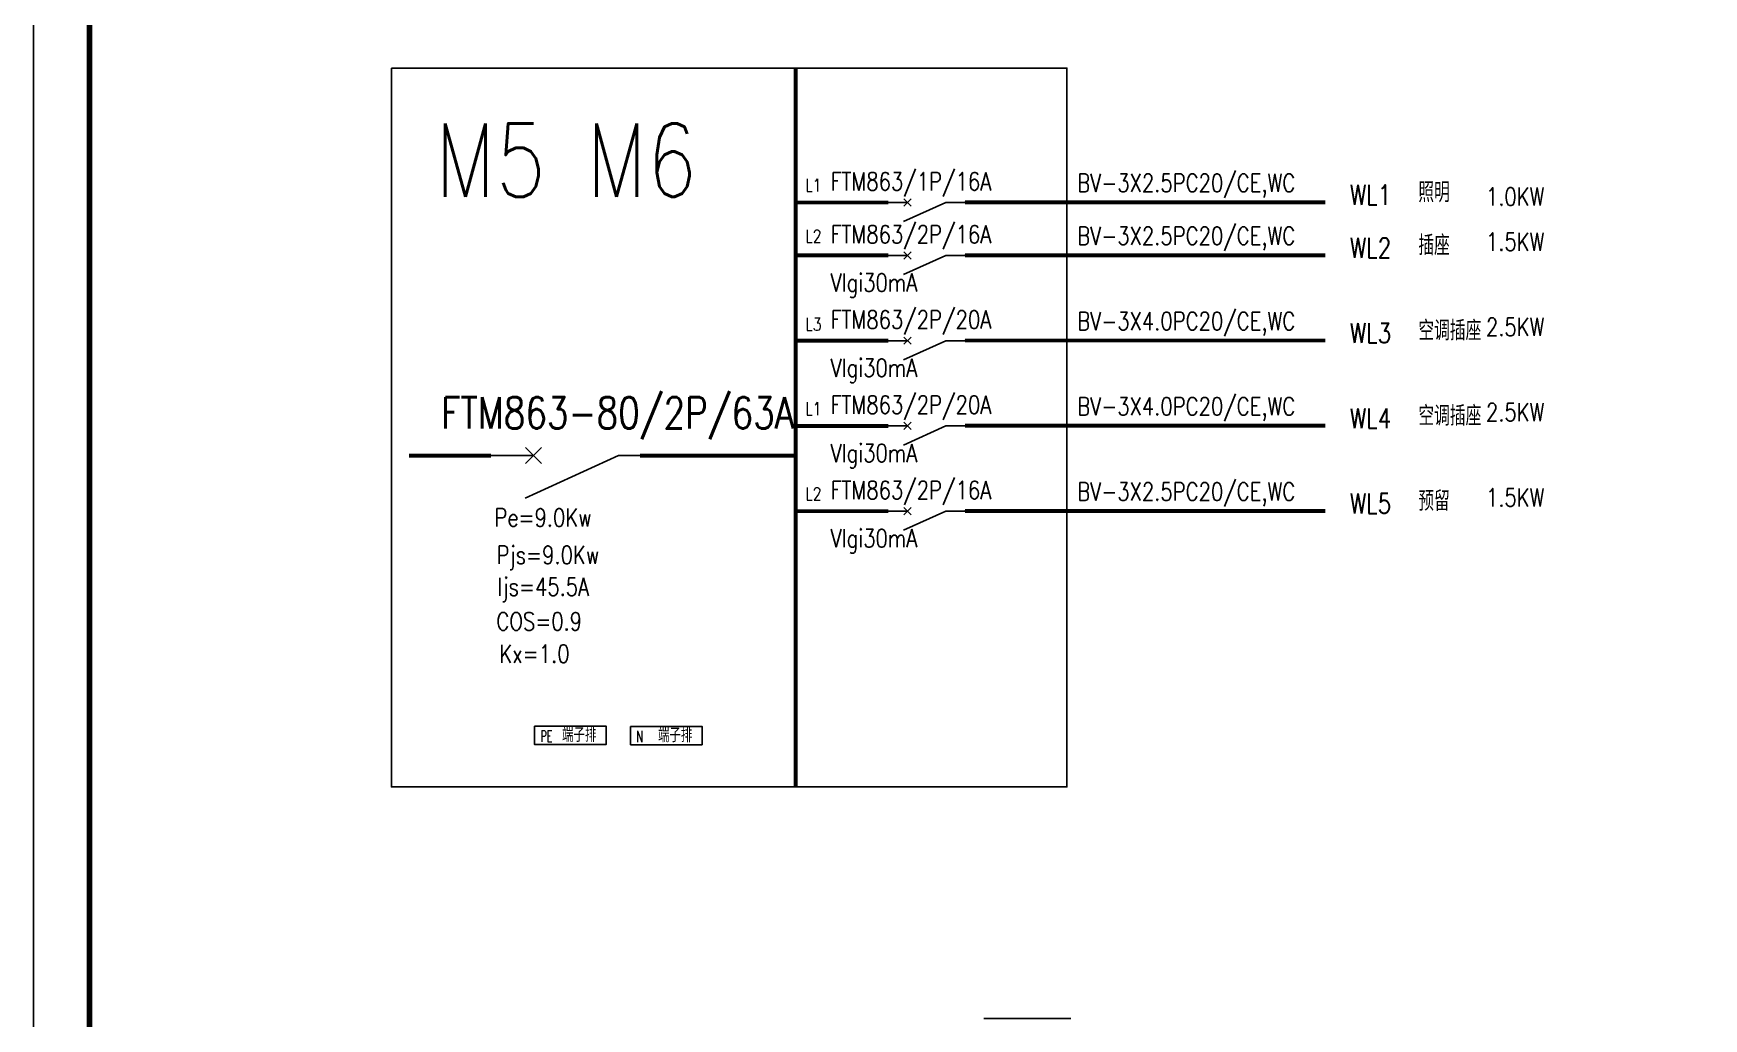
# Model space of a CAD drawing. Extents: x -496980 to 486425, y -292187 to -29437.
# Drawn here: x -302656 to -228406, y -227409 to -183612 of the extents above; entities that cross this region are included whole.
import ezdxf

# ---------------------------------------------------------------- set-up
doc = ezdxf.new("R2010")
doc.units = 0
doc.header["$LTSCALE"] = 1000
doc.header["$MEASUREMENT"] = 0
for name, color, linetype in [('PUB_DIM', 3, 'Continuous'), ('PUB_TITLE', 4, 'Continuous'), ('TEL_TEXT', 7, 'Continuous'), ('WIRE-照明', 4, 'Continuous')]:
    doc.layers.add(name, color=color, linetype=linetype)
doc.styles.add('_HZTXT', font='txt.shx', dxfattribs={"width": 0.8, "bigfont": 'hztxt.shx'})
doc.styles.add('_SIMPLEX', font='SIMPLEX.shx', dxfattribs={"width": 0.8})
doc.styles.add('_TXT', font='SIMPLEX.shx', dxfattribs={"width": 0.6})
doc.styles.add('HZ', font='rs.shx', dxfattribs={"width": 0.8, "bigfont": 'hztxt.shx'})
doc.styles.add('HZ_TXT', font='TXT.shx', dxfattribs={"bigfont": 'hztxt.shx'})
doc.styles.add('hztxt', font='SIMPLEX', dxfattribs={"width": 0.8, "height": 3.5, "bigfont": 'HZTXT'})
doc.styles.get("Standard").update_dxf_attribs({"font": 'gbenor.shx', "bigfont": 'gbcbig.shx'})

# ---------------------------------------------------------------- blocks, each defined once
blk = doc.blocks.new('_SWITCH')
for p, q in [((-0.25, -0.2), (0, -0.75)), ((-0.047, -0.297), (0.047, -0.203)), ((-0.047, -0.203), (0.047, -0.297))]:
    blk.add_line(p, q)
for points in [[(0, 0), (0, -0.25)], [(0, -0.75), (0, -1)]]:
    blk.add_lwpolyline(points)
at = {"width": 0.8, "flags": 9}
blk.add_attdef('S', (0.25, -0.5), '', height=0.2, dxfattribs=at)
blk = doc.blocks.new('M_M7')
for p, q in [((-0.25, -0.2), (0, -0.75)), ((-0.0471, -0.2971), (0.0471, -0.2029)), ((-0.0471, -0.2029), (0.0471, -0.2971))]:
    blk.add_line(p, q)
for points in [[(0, 0), (0, -0.25)], [(0, -0.75), (0, -1)]]:
    blk.add_lwpolyline(points)
at = {"width": 0.8, "flags": 9}
blk.add_attdef('S', (0.25, -0.5), '', height=0.2, dxfattribs=at)

msp = doc.modelspace()

# ---------------------------------------------------------------- linework, layer by layer
msp.add_lwpolyline([(-286737.5, -185151.9), (-256713.2, -185151.9), (-256713.2, -217109.4), (-286737.5, -217109.4)], close=True)
at = {"layer": 'PUB_DIM'}
for points in [[(-280373.8, -214408.7), (-277194.7, -214408.7), (-277194.7, -215224.3), (-280373.8, -215224.3)], [(-276109.5, -214421.4), (-272930.4, -214421.4), (-272930.4, -215237), (-276109.5, -215237)]]:
    msp.add_lwpolyline(points, close=True, dxfattribs=at)
at = {"layer": 'PUB_TITLE'}
msp.add_lwpolyline([(-302656, -29436.9), (-302656, -292186.9), (-154156, -292186.9), (-154156, -29436.9)], close=True, dxfattribs=at)
at = {"layer": 'PUB_TITLE', "const_width": 250}
msp.add_lwpolyline([(-300156, -35686.9), (-300156, -289686.9), (-156656, -289686.9), (-156656, -35686.9)], close=True, dxfattribs=at)
at = {"layer": 'WIRE-照明', "color": 3, "linetype": 'Continuous'}
for p, q in [((-268762.2, -191129.3), (-264648.3, -191129.3)), ((-261246.3, -191120.8), (-245225.3, -191120.8)), ((-268762.2, -193483.3), (-264648.3, -193483.3)), ((-261246.3, -193474.8), (-245225.3, -193474.8)), ((-268762.2, -197272.4), (-264648.3, -197272.4)), ((-261246.3, -197263.9), (-245225.3, -197263.9)), ((-268762.2, -201061.6), (-264648.3, -201061.6)), ((-261246.3, -201053), (-245225.3, -201053)), ((-268762.2, -204850.7), (-264648.3, -204850.7)), ((-261246.3, -204842.2), (-245225.3, -204842.2)), ((-260401.5, -227407.8), (-256539, -227407.8))]:
    msp.add_line(p, q, dxfattribs=at)
at = {"layer": 'WIRE-照明', "color": 3, "linetype": 'Continuous', "const_width": 176.4}
for points in [[(-268762.2, -185151.9), (-268762.2, -217109.4)], [(-268762.2, -191129.3), (-264648.3, -191129.3)], [(-261246.3, -191120.8), (-245225.3, -191120.8)], [(-268762.2, -193483.3), (-264648.3, -193483.3)], [(-261246.3, -193474.8), (-245225.3, -193474.8)], [(-268762.2, -197272.4), (-264648.3, -197272.4)], [(-261246.3, -197263.9), (-245225.3, -197263.9)], [(-268762.2, -201061.6), (-264648.3, -201061.6)], [(-261246.3, -201053), (-245225.3, -201053)], [(-282309.8, -202379.1), (-285952.8, -202379.1)], [(-268762.2, -202379.1), (-275694.8, -202379.1)], [(-268762.2, -204850.7), (-264648.3, -204850.7)], [(-261246.3, -204842.2), (-245225.3, -204842.2)]]:
    msp.add_lwpolyline(points, dxfattribs=at)

# ---------------------------------------------------------------- block references
at = {"layer": 'WIRE-照明', "color": 3, "linetype": 'Continuous', "rotation": 90}
for name, p, xscale, yscale, zscale in [('_SWITCH', (-264648.3, -191129.3), 3402, 3402, 3402), ('_SWITCH', (-264648.3, -193483.3), 3402, 3402, 3402), ('_SWITCH', (-264648.3, -197272.4), 3402, 3402, 3402), ('_SWITCH', (-264648.3, -201061.6), 3402, 3402, 3402), ('M_M7', (-282309.8, -202379.1), 7560, 7560, 7560), ('_SWITCH', (-264648.3, -204850.7), 3402, 3402, 3402)]:
    msp.add_blockref(name, p, dxfattribs=dict(at, xscale=xscale, yscale=yscale, zscale=zscale))

# ---------------------------------------------------------------- texts
at = {"color": 0}
for s, height, style, width, p in [('端子排', 635.83, '_HZTXT', 0.8, (-279155.2, -215109.7)), ('端子排', 635.83, '_HZTXT', 0.8, (-274891, -215122.4)), ('PE', 508.66, '_SIMPLEX', 0.6, (-280111.8, -215109.7))]:
    msp.add_text(s, height=height, dxfattribs=dict(at, style=style, width=width)).set_placement(p)
at = {"style": '_SIMPLEX', "width": 0.6}
msp.add_text('N', height=508.7, dxfattribs=at).set_placement((-275847.5, -215122.4))
at = {"layer": 'TEL_TEXT', "style": 'hztxt', "width": 0.8}
for s, p in [('照明', (-241088.1, -191115.7, -69.6)), ('插座', (-241088.1, -193469.7, -69.6)), ('空调插座', (-241088.1, -197258.8, -69.6)), ('空调插座', (-241088.1, -201048, -69.6)), ('预留', (-241088.1, -204837.1, -69.6))]:
    msp.add_text(s, height=875, dxfattribs=at).set_placement(p)
at = {"layer": 'WIRE-照明', "color": 3, "linetype": 'Continuous', "width": 0.8}
for s, height, style, p in [('M5 M6', 3265.92, 'HZ', (-284792.2, -190881.7)), ('L1', 567, '_TXT', (-268342.6, -190645)), ('FTM863/1P/16A', 798.525, '_TXT', (-267217.4, -190588.9)), ('BV-3X2.5PC20/CE,WC', 798.525, '_TXT', (-256251, -190657.6)), ('WL1', 882, '_TXT', (-244135.6, -191230.9)), ('1.0KW', 798.52, '_TXT', (-238080.9, -191266)), ('FTM863/2P/16A', 798.525, '_TXT', (-267217.4, -192942.9)), ('BV-3X2.5PC20/CE,WC', 798.525, '_TXT', (-256251, -193011.6)), ('L2', 567, '_TXT', (-268342.6, -192913)), ('WL2', 882, '_TXT', (-244135.6, -193584.9)), ('1.5KW', 798.52, '_TXT', (-238080.9, -193271.9)), ('VIgi30mA', 798.52, '_TXT', (-267217.4, -195087.6)), ('FTM863/2P/20A', 798.525, '_TXT', (-267217.4, -196732)), ('BV-3X4.0PC20/CE,WC', 798.525, '_TXT', (-256251, -196800.7)), ('L3', 567, '_TXT', (-268342.6, -196824.4)), ('WL3', 882, '_TXT', (-244135.6, -197374)), ('2.5KW', 798.52, '_TXT', (-238080.9, -197061)), ('VIgi30mA', 798.52, '_TXT', (-267217.4, -198876.7)), ('FTM863-80/2P/63A', 1400, 'HZ_TXT', (-284530, -201178.3)), ('FTM863/2P/20A', 798.525, '_TXT', (-267217.4, -200521.2)), ('BV-3X4.0PC20/CE,WC', 798.525, '_TXT', (-256251, -200589.9)), ('L1', 567, '_TXT', (-268342.6, -200577.3)), ('WL4', 882, '_TXT', (-244135.6, -201163.1)), ('2.5KW', 798.52, '_TXT', (-238080.9, -200850.1)), ('VIgi30mA', 798.52, '_TXT', (-267217.4, -202665.9)), ('FTM863/2P/16A', 798.525, '_TXT', (-267217.4, -204310.3)), ('BV-3X2.5PC20/CE,WC', 798.525, '_TXT', (-256251, -204379)), ('L2', 567, '_TXT', (-268342.6, -204366.4)), ('WL5', 882, '_TXT', (-244135.6, -204952.3)), ('1.5KW', 798.52, '_TXT', (-238080.9, -204639.3)), ('Pe=9.0Kw', 798.52, '_TXT', (-282157.4, -205534.1, 0)), ('VIgi30mA', 798.52, '_TXT', (-267217.4, -206455)), ('Pjs=9.0Kw', 798.52, '_TXT', (-282066.4, -207196.7, 0)), ('Ijs=45.5A', 798.52, '_TXT', (-282027.1, -208609, 0)), ('COS=0.9', 798.52, '_TXT', (-282071.8, -210150.1, 0)), ('Kx=1.0', 798.52, '_TXT', (-281940.5, -211587.4, 0))]:
    msp.add_text(s, height=height, dxfattribs=dict(at, style=style)).set_placement(p)

doc.saveas('drawing.dxf')
